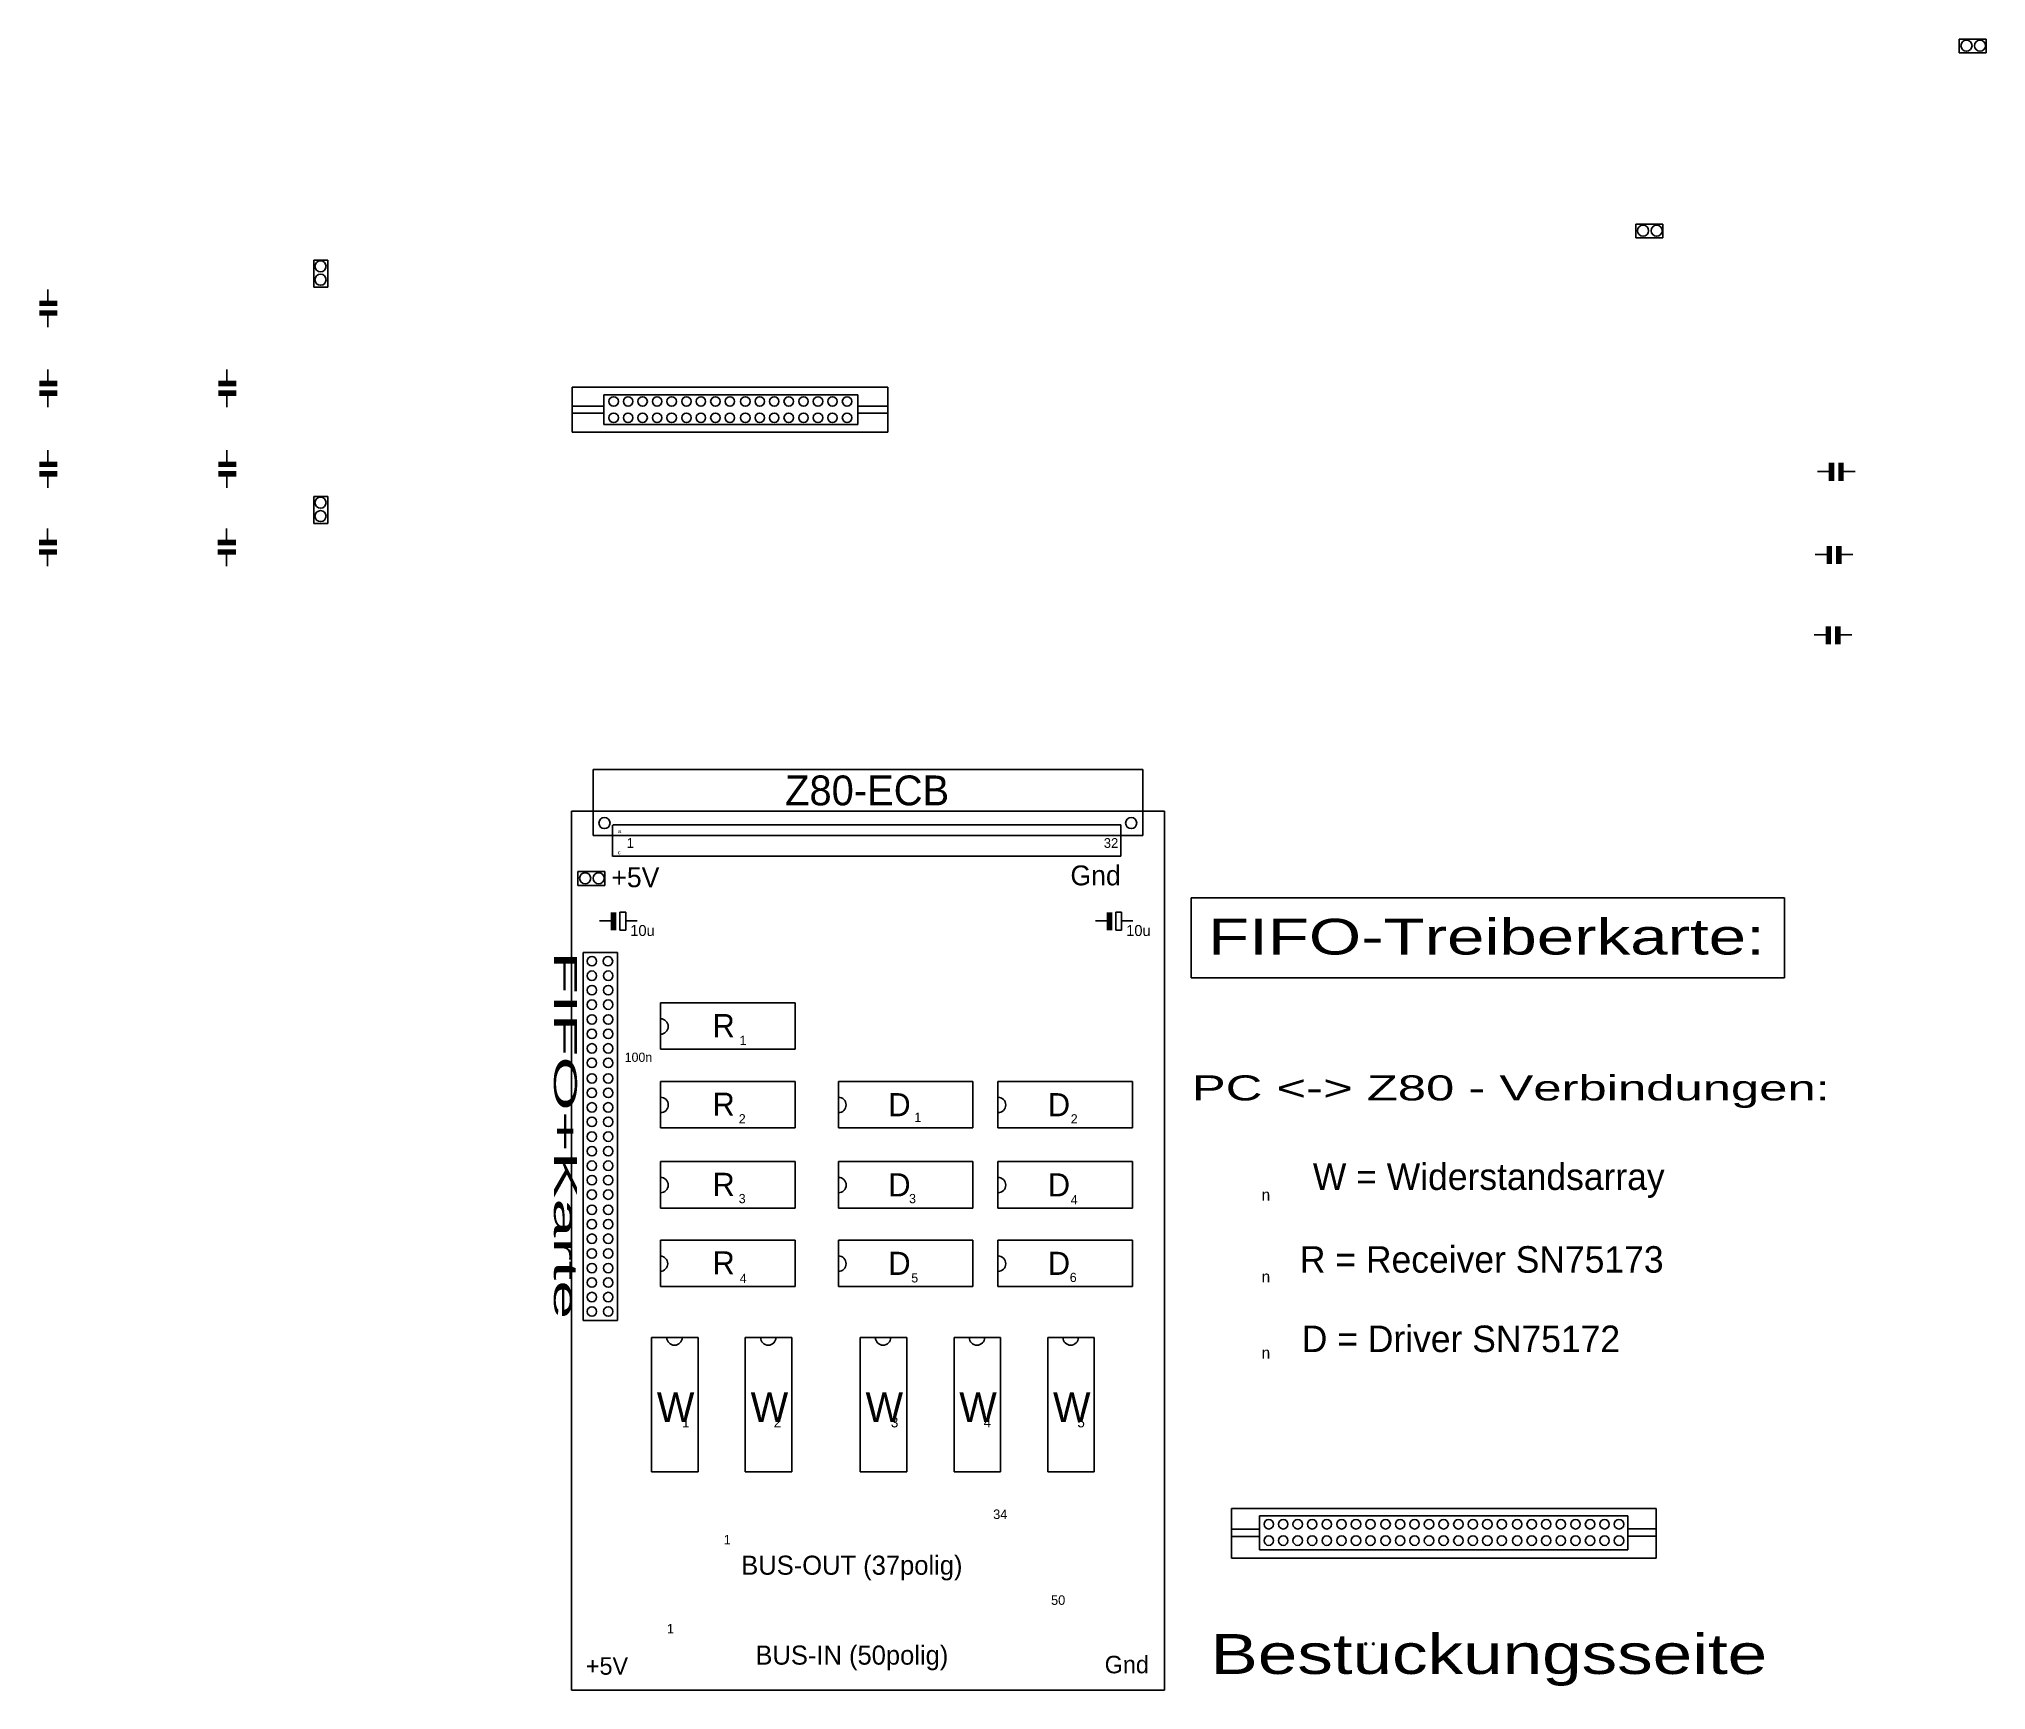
# Model space of a CAD drawing. Extents: x -2.5 to 15.3, y 0.2 to 15.3.
import ezdxf
from ezdxf.enums import TextEntityAlignment as Align

# ---------------------------------------------------------------- set-up
doc = ezdxf.new("R2010")
doc.units = 0
doc.layers.get('0').update_dxf_attribs({"linetype": 'CONTINUOUS'})

# ---------------------------------------------------------------- blocks, each defined once
blk = doc.blocks.new('RECTANG')
at = {"color": 0}
for p, q in [((1, 1), (0, 1)), ((0, 1), (0, 0)), ((1, 0), (1, 1)), ((0, 0), (1, 0))]:
    blk.add_line(p, q, dxfattribs=at)
blk = doc.blocks.new('DD')
at = {"color": 0}
for centre in [(7.532, 7.595), (7.655, 7.595)]:
    blk.add_circle(centre, 0.0506, dxfattribs=at)
at = {"color": 0, "xscale": 0.2461871640238344, "yscale": 0.125643141730766, "zscale": 0.2461871640238344}
blk.add_blockref('RECTANG', (7.465, 7.53), dxfattribs=at)
blk = doc.blocks.new('STECKER')
at = {"color": 0}
for p, q in [((10.138, 4.066), (10.138, 3.778)), ((10.203, 4.066), (10.203, 3.778)), ((10.138, 1.187), (10.138, 1.462)), ((10.204, 1.187), (10.204, 1.462))]:
    blk.add_line(p, q, dxfattribs=at)
for centre in [(10.097, 3.687), (10.246, 3.687), (10.097, 3.555), (10.246, 3.555), (10.097, 3.423), (10.246, 3.423), (10.097, 3.291), (10.097, 3.158), (10.246, 3.291), (10.246, 3.158), (10.097, 3.023), (10.246, 3.023), (10.097, 2.891), (10.246, 2.891), (10.097, 2.759), (10.097, 2.627), (10.246, 2.759), (10.246, 2.627), (10.097, 2.486), (10.246, 2.486), (10.097, 2.354), (10.246, 2.354), (10.097, 2.222), (10.097, 2.09), (10.246, 2.222), (10.246, 2.09), (10.097, 1.955), (10.246, 1.955), (10.097, 1.823), (10.246, 1.823), (10.097, 1.691), (10.097, 1.558), (10.246, 1.691), (10.246, 1.558)]:
    blk.add_circle(centre, 0.0432, dxfattribs=at)
for p, xscale, yscale, zscale in [((9.965, 1.187), 0.4097406824960856, 2.877760331828303, 0.4097406824960856), ((10.035, 1.461), 0.2702544927101833, 2.317157669783828, 0.2702544927101833)]:
    blk.add_blockref('RECTANG', p, dxfattribs=dict(at, xscale=xscale, yscale=yscale, zscale=zscale))
blk = doc.blocks.new('ST50')
at = {"color": 0}
for p, q in [((3.323, 1), (3.581, 1)), ((3.323, 0.933), (3.581, 0.933)), ((6.94, 1.002), (7.199, 1.002)), ((6.94, 0.936), (7.199, 0.936))]:
    blk.add_line(p, q, dxfattribs=at)
for centre in [(3.664, 1.044), (3.796, 1.044), (3.928, 1.044), (4.06, 1.044), (4.193, 1.044), (4.328, 1.044), (4.46, 1.044), (4.592, 1.044), (4.73, 1.044), (4.862, 1.044), (4.994, 1.044), (5.126, 1.044), (5.259, 1.044), (5.394, 1.044), (5.526, 1.044), (5.658, 1.044), (5.79, 1.044), (5.931, 1.044), (6.063, 1.044), (6.195, 1.044), (6.328, 1.044), (6.463, 1.044), (6.595, 1.044), (6.727, 1.044), (6.859, 1.044), (3.664, 0.895), (3.796, 0.895), (3.928, 0.895), (4.06, 0.895), (4.193, 0.895), (4.328, 0.895), (4.46, 0.895), (4.592, 0.895), (4.73, 0.895), (4.862, 0.895), (4.994, 0.895), (5.126, 0.895), (5.259, 0.895), (5.394, 0.895), (5.526, 0.895), (5.658, 0.895), (5.79, 0.895), (5.931, 0.895), (6.063, 0.895), (6.195, 0.895), (6.328, 0.895), (6.463, 0.895), (6.595, 0.895), (6.727, 0.895), (6.859, 0.895)]:
    blk.add_circle(centre, 0.0432, dxfattribs=at)
for p, xscale, yscale, zscale in [((3.323, 0.735), 3.875793252403813, 0.4544408745483299, 3.875793252403813), ((3.581, 0.81), 3.359020818749971, 0.3124281012519766, 3.359020818749971)]:
    blk.add_blockref('RECTANG', p, dxfattribs=dict(at, xscale=xscale, yscale=yscale, zscale=zscale))
blk = doc.blocks.new('C')
at = {"color": 0}
for p, q in [((6.453, 5.386), (6.348, 5.386)), ((6.589, 5.386), (6.692, 5.386))]:
    blk.add_line(p, q, dxfattribs=at)
for points in [[(6.452, 5.299), (6.502, 5.299), (6.452, 5.464), (6.502, 5.464)], [(6.539, 5.299), (6.589, 5.299), (6.539, 5.464), (6.589, 5.464)]]:
    blk.add_trace(points, dxfattribs=at)

msp = doc.modelspace()

# ---------------------------------------------------------------- linework, layer by layer
at = {"color": 0}
for p, q in [((2.595, 7.986), (2.595, 8.588)), ((2.595, 8.588), (7.607, 8.588)), ((7.607, 8.588), (7.607, 7.986)), ((7.806, 8.208), (2.395, 8.208)), ((2.395, 8.208), (2.395, 0.19)), ((7.806, 0.19), (7.806, 8.208)), ((2.77, 7.794), (2.77, 8.079)), ((7.407, 8.081), (2.772, 8.081)), ((7.407, 7.796), (7.407, 8.081)), ((7.607, 7.986), (2.595, 7.986)), ((2.772, 7.796), (7.407, 7.796)), ((2.838, 7.12), (2.838, 7.285)), ((2.838, 7.285), (2.891, 7.285)), ((2.891, 7.285), (2.891, 7.12)), ((7.362, 7.12), (7.362, 7.285)), ((7.362, 7.285), (7.415, 7.285)), ((7.415, 7.285), (7.415, 7.12)), ((2.755, 7.207), (2.651, 7.207)), ((2.891, 7.12), (2.838, 7.12)), ((2.891, 7.207), (2.994, 7.207)), ((7.279, 7.207), (7.175, 7.207)), ((7.415, 7.12), (7.362, 7.12)), ((7.415, 7.207), (7.518, 7.207)), ((2.395, 0.19), (7.806, 0.19))]:
    msp.add_line(p, q, dxfattribs=at)
for centre, radius in [((2.697, 8.098), 0.0506), ((7.502, 8.098), 0.0506), ((2.521, 7.595), 0.0506), ((2.644, 7.595), 0.0506), ((2.582, 6.838), 0.0432), ((2.729, 6.838), 0.0432), ((2.582, 6.706), 0.0432), ((2.582, 6.574), 0.0432), ((2.731, 6.706), 0.0432), ((2.731, 6.574), 0.0432), ((2.582, 6.442), 0.0432), ((2.731, 6.442), 0.0432), ((2.582, 6.307), 0.0432), ((2.582, 6.175), 0.0432), ((2.731, 6.307), 0.0432), ((2.731, 6.175), 0.0432), ((2.582, 6.043), 0.0432), ((2.731, 6.043), 0.0432), ((2.582, 5.911), 0.0432), ((2.731, 5.911), 0.0432), ((2.582, 5.769), 0.0432), ((2.731, 5.769), 0.0432), ((2.582, 5.637), 0.0432), ((2.582, 5.505), 0.0432), ((2.731, 5.637), 0.0432), ((2.731, 5.505), 0.0432), ((2.582, 5.373), 0.0432), ((2.731, 5.373), 0.0432), ((2.582, 5.238), 0.0432), ((2.731, 5.238), 0.0432), ((2.582, 5.105), 0.0432), ((2.582, 4.973), 0.0432), ((2.731, 5.105), 0.0432), ((2.731, 4.973), 0.0432), ((2.582, 4.841), 0.0432), ((2.731, 4.841), 0.0432), ((2.582, 4.709), 0.0432), ((2.731, 4.709), 0.0432), ((2.582, 4.571), 0.0432), ((2.582, 4.439), 0.0432), ((2.731, 4.571), 0.0432), ((2.731, 4.439), 0.0432), ((2.582, 4.307), 0.0432), ((2.731, 4.307), 0.0432), ((2.582, 4.172), 0.0432), ((2.731, 4.172), 0.0432), ((2.582, 4.039), 0.0432), ((2.582, 3.907), 0.0432), ((2.731, 4.039), 0.0432), ((2.731, 3.907), 0.0432), ((2.582, 3.775), 0.0432), ((2.731, 3.775), 0.0432), ((2.582, 3.643), 0.0432), ((2.731, 3.643), 0.0432), ((9.642, 0.612), 0.0081), ((9.711, 0.612), 0.0081)]:
    msp.add_circle(centre, radius, dxfattribs=at)
for centre, start, end in [((3.208, 6.243), 270, 90), ((3.209, 5.527), 270, 90), ((4.831, 5.527), 270, 90), ((6.287, 5.527), 270, 90), ((3.208, 4.796), 270, 90), ((4.832, 4.796), 270, 90), ((6.287, 4.796), 270, 90), ((3.204, 4.079), 273.2524, 86.6979), ((4.831, 4.079), 270, 90), ((6.287, 4.079), 270, 90), ((3.336, 3.406), 180, 360), ((4.191, 3.406), 180, 360), ((5.239, 3.406), 180, 360), ((6.095, 3.406), 180, 360), ((6.95, 3.406), 180, 360)]:
    msp.add_arc(centre, 0.0703, start, end, dxfattribs=at)
for points in [[(2.755, 7.12), (2.805, 7.12), (2.755, 7.284), (2.805, 7.284)], [(7.279, 7.12), (7.329, 7.12), (7.279, 7.284), (7.329, 7.284)]]:
    msp.add_trace(points, dxfattribs=at)

# ---------------------------------------------------------------- block references
for name, p in [('DD', (7.59, 7.594)), ('DD', (4.64, 5.906)), ('C', (7.414, 5.92)), ('C', (7.394, 5.161)), ('C', (7.384, 4.43)), ('ST50', (5.093, 0.658))]:
    msp.add_blockref(name, p, dxfattribs=at)
at = {"color": 0, "rotation": 90}
for name, p in [('DD', (7.702, 5.522)), ('C', (3.005, 6.274)), ('C', (3.005, 5.543)), ('C', (4.638, 5.543)), ('STECKER', (6.468, 1.698)), ('C', (3.005, 4.807)), ('C', (4.638, 4.807)), ('DD', (7.702, 3.366)), ('C', (3.002, 4.094)), ('C', (4.634, 4.094))]:
    msp.add_blockref(name, p, dxfattribs=at)
at = {"color": 0}
for p, xscale, yscale, zscale in [((2.454, 7.53), 0.2461871640238344, 0.125643141730766, 0.2461871640238344), ((8.05, 6.687), 5.411062900350643, 0.72887323943662, 5.411062900350643), ((3.208, 6.035), 1.227359251150303, 0.4233535012894265, 1.227359251150303), ((3.208, 5.318), 1.227359251150303, 0.4233535012894265, 1.227359251150303), ((4.831, 5.318), 1.227359251150303, 0.4233535012894265, 1.227359251150303), ((6.287, 5.318), 1.227359251150303, 0.4233535012894265, 1.227359251150303), ((3.208, 4.587), 1.227359251150303, 0.4233535012894265, 1.227359251150303), ((4.831, 4.587), 1.227359251150303, 0.4233535012894265, 1.227359251150303), ((6.287, 4.587), 1.227359251150303, 0.4233535012894265, 1.227359251150303), ((3.208, 3.87), 1.227359251150303, 0.4233535012894265, 1.227359251150303), ((4.831, 3.87), 1.227359251150303, 0.4233535012894265, 1.227359251150303), ((6.287, 3.87), 1.227359251150303, 0.4233535012894265, 1.227359251150303)]:
    msp.add_blockref('RECTANG', p, dxfattribs=dict(at, xscale=xscale, yscale=yscale, zscale=zscale))
for p, xscale, yscale, zscale, rotation in [((2.816, 3.56), 3.359020818749971, 0.3124281012519766, 3.359020818749971, 90), ((3.127, 3.407), 1.227359251150303, 0.4233535012894265, 1.227359251150303, 270), ((3.982, 3.407), 1.227359251150303, 0.4233535012894265, 1.227359251150303, 270), ((5.031, 3.407), 1.227359251150303, 0.4233535012894265, 1.227359251150303, 270), ((5.886, 3.407), 1.227359251150303, 0.4233535012894265, 1.227359251150303, 270), ((6.741, 3.407), 1.227359251150303, 0.4233535012894265, 1.227359251150303, 270)]:
    msp.add_blockref('RECTANG', p, dxfattribs=dict(at, xscale=xscale, yscale=yscale, zscale=zscale, rotation=rotation))

# ---------------------------------------------------------------- texts
for s, height, p in [('Z80-ECB', 0.2722, (5.093, 8.26)), ('c', 0.0363, (2.831, 7.813)), ('1', 0.0888, (2.932, 7.872)), ('32', 0.0888, (7.318, 7.872)), ('R', 0.211, (3.784, 6.145)), ('1', 0.0843, (3.961, 6.075)), ('100n', 0.0843, (3.007, 5.92)), ('R', 0.211, (3.784, 5.428)), ('D', 0.211, (5.388, 5.424)), ('D', 0.211, (6.843, 5.424)), ('1', 0.0843, (5.555, 5.372)), ('W = Widerstandsarray', 0.24192, (10.764, 4.752)), ('R', 0.211, (3.784, 4.697)), ('D', 0.211, (5.388, 4.693)), ('D', 0.211, (6.843, 4.693)), ('n', 0.105, (8.731, 4.655)), ('R', 0.211, (3.784, 3.981)), ('D', 0.211, (5.388, 3.977)), ('D', 0.211, (6.843, 3.977)), ('R = Receiver SN75173', 0.24192, (10.7, 3.997)), ('n', 0.105, (8.731, 3.908)), ('D = Driver SN75172', 0.24192, (10.51, 3.273)), ('n', 0.105, (8.731, 3.214)), ('W', 0.272, (3.346, 2.635)), ('W', 0.272, (4.202, 2.635)), ('W', 0.272, (5.25, 2.635)), ('W', 0.272, (6.105, 2.635)), ('W', 0.272, (6.96, 2.635)), ('3', 0.092, (5.344, 2.586)), ('4', 0.092, (6.19, 2.586)), ('5', 0.092, (7.045, 2.586)), ('1', 0.087, (3.817, 1.518)), ('BUS-OUT (37polig)', 0.17409, (4.954, 1.242)), ('1', 0.087, (3.299, 0.706)), ('BUS-IN (50polig)', 0.17409, (4.954, 0.422)), ('+5V', 0.1596, (2.72, 0.33)), ('Gnd', 0.1596, (7.462, 0.343))]:
    msp.add_text(s, height=height, dxfattribs=at).set_placement(p, align=Align.CENTER)
for s, height, p in [('a', 0.0363, (2.822, 8.008)), ('+5V', 0.1814, (2.76, 7.513)), ('Gnd', 0.1814, (6.948, 7.53)), ('10u', 0.1003, (2.932, 7.068)), ('10u', 0.1003, (7.456, 7.068)), ('2', 0.0849, (3.922, 5.358)), ('2', 0.0843, (6.951, 5.358)), ('3', 0.0843, (3.922, 4.631)), ('3', 0.0843, (5.476, 4.631)), ('4', 0.0843, (6.951, 4.621)), ('4', 0.0843, (3.932, 3.904)), ('5', 0.0843, (5.496, 3.908)), ('6', 0.0843, (6.942, 3.912)), ('1', 0.092, (3.404, 2.586)), ('2', 0.092, (4.241, 2.586)), ('34', 0.087, (6.243, 1.75)), ('50', 0.087, (6.771, 0.967))]:
    msp.add_text(s, height=height, dxfattribs=at).set_placement(p)
for s, height, p, p2 in [('FIFO-Treiberkarte:', 0.32616, (8.203, 6.899), (13.282, 6.899)), ('PC <-> Z80 - Verbindungen:', 0.22885, (8.055, 5.568), (13.875, 5.568)), ('Bestuckungsseite', 0.364, (8.225, 0.337), (13.304, 0.337))]:
    msp.add_text(s, height=height, dxfattribs=at).set_placement(p, p2, align=Align.ALIGNED)
msp.add_text('FIFO+Karte', height=0.2098, rotation=270, dxfattribs=at).set_placement((2.236, 6.929), (2.236, 3.573), align=Align.ALIGNED)

doc.saveas('drawing.dxf')
